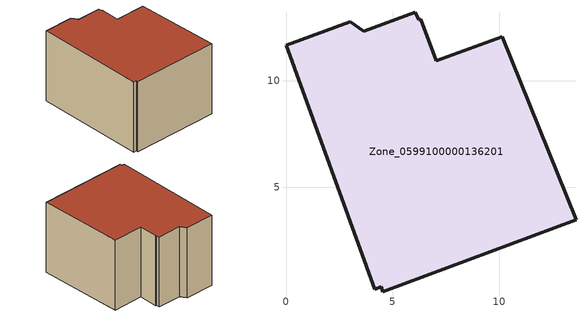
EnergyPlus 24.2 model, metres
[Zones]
Zone_0599100000136201
 floor ground (C_G): 4.15,0.23 0,11.65 3.02,12.76 3.65,12.3 6.07,13.19 6.22,12.85 6.31,12.87 7.03,10.92 10.12,12.06 13.59,3.47 4.54,0.11 4.46,0.34 z0
 wall outside (C_F): 13.59,3.47 10.12,12.06 7.03,10.92 6.31,12.87 6.22,12.85 6.07,13.19 3.65,12.3 3.02,12.76 0,11.65 4.15,0.23 4.46,0.34 4.54,0.11 13.59,3.47 z0:7.88
 roof outside (C_R): 6.22,12.85 6.07,13.19 3.65,12.3 3.02,12.76 0,11.65 4.15,0.23 4.46,0.34 4.54,0.11 13.59,3.47 10.12,12.06 7.03,10.92 6.31,12.87 z7.88
[BUILDING]
Pand.0599100000136201: North Axis=0; Terrain=City; Loads Convergence Tolerance Value=0.04; Temperature Convergence Tolerance Value=0.4; Solar Distribution=FullExterior; Maximum Number of Warmup Days=25; Minimum Number of Warmup Days=1
[Site:Location]
Rotterdam.The.Hague.AP_ZH_NLD Design_Conditions: Latitude=51.96; Longitude=4.45; Time Zone=1; Elevation=-4.5
[SITE:GROUNDTEMPERATURE:BUILDINGSURFACE]
18, 18, 18, 18, 18, 18, 18, 18, 18, 18, 18, 18
[MATERIAL] Thermal Absorptance=0.9; Solar Absorptance=0.7; Visible Absorptance=0.7
Name | Roughness | Thickness | Conductivity | Density | Specific Heat
G.TC.1946-1964 | MediumSmooth | 0.15 | 1 | 540 | 1210
F.TC.1946-1964 | Rough | 0.3 | 0.857143 | 1920 | 840
R.TC.1946-1964 | MediumRough | 0.2 | 0.235294 | 1500 | 1000
[CONSTRUCTION]
C_G: G.TC.1946-1964
C_F: F.TC.1946-1964
C_R: R.TC.1946-1964
[ZONE]
Zone_0599100000136201: Type=1; Multiplier=1; Ceiling Height=Autocalculate; Volume=Autocalculate; Floor Area=autocalculate; Part of Total Floor Area=Yes
[ZONEINFILTRATION:DESIGNFLOWRATE]
Infil_Zone_0599100000136201: Zone or ZoneList or Space or SpaceList=Zone_0599100000136201; Schedule=AlwaysOn; Design Flow Rate Calculation Method=Flow/Area; Flow Rate per Floor Area=0.003; Constant Term Coefficient=1; Temperature Term Coefficient=0; Velocity Term Coefficient=0; Velocity Squared Term Coefficient=0
[HVACTEMPLATE:ZONE:IDEALLOADSAIRSYSTEM]
Zone_0599100000136201: Maximum Heating Supply Air Temperature=50; Minimum Cooling Supply Air Temperature=13; Maximum Heating Supply Air Humidity Ratio=0.0156; Minimum Cooling Supply Air Humidity Ratio=0.0077; Heating Limit=NoLimit; Cooling Limit=NoLimit; Dehumidification Control Type=ConstantSensibleHeatRatio; Cooling Sensible Heat Ratio=0.7; Dehumidification Setpoint=60; Humidification Control Type=None; Humidification Setpoint=30; Outdoor Air Method=None; Outdoor Air Flow Rate per Person=0.00944; Outdoor Air Flow Rate per Zone Floor Area=0; Outdoor Air Flow Rate per Zone=0; Demand Controlled Ventilation Type=None; Outdoor Air Economizer Type=NoEconomizer; Heat Recovery Type=None; Sensible Heat Recovery Effectiveness=0.7; Latent Heat Recovery Effectiveness=0.65
[ZONECONTROL:THERMOSTAT]
ThermostatControl_Zone_0599100000136201: Zone or ZoneList=Zone_0599100000136201; Control Type Schedule=DualSetpointControlType; Control 1=Thermostat_Zone_0599100000136201; Temperature Difference Between Cutout And Setpoint=0
[THERMOSTATSETPOINT:DUALSETPOINT]
Thermostat_Zone_0599100000136201: Heating Setpoint Temperature Schedule=HeatingSetpoint_Zone_0599100000136201; Cooling Setpoint Temperature Schedule=CoolingSetpoint_Zone_0599100000136201
[SCHEDULE:COMPACT]
HeatingSetpoint_Zone_0599100000136201: Through: 12/31, For: AllDays, Until: 24:00, 21
CoolingSetpoint_Zone_0599100000136201: Through: 12/31, For: AllDays, Until: 24:00, 24
DualSetpointControlType: Through: 12/31, For: AllDays, Until: 24:00, 4
AlwaysOn: Through: 12/31, For: AllDays, Until: 24:00, 1
